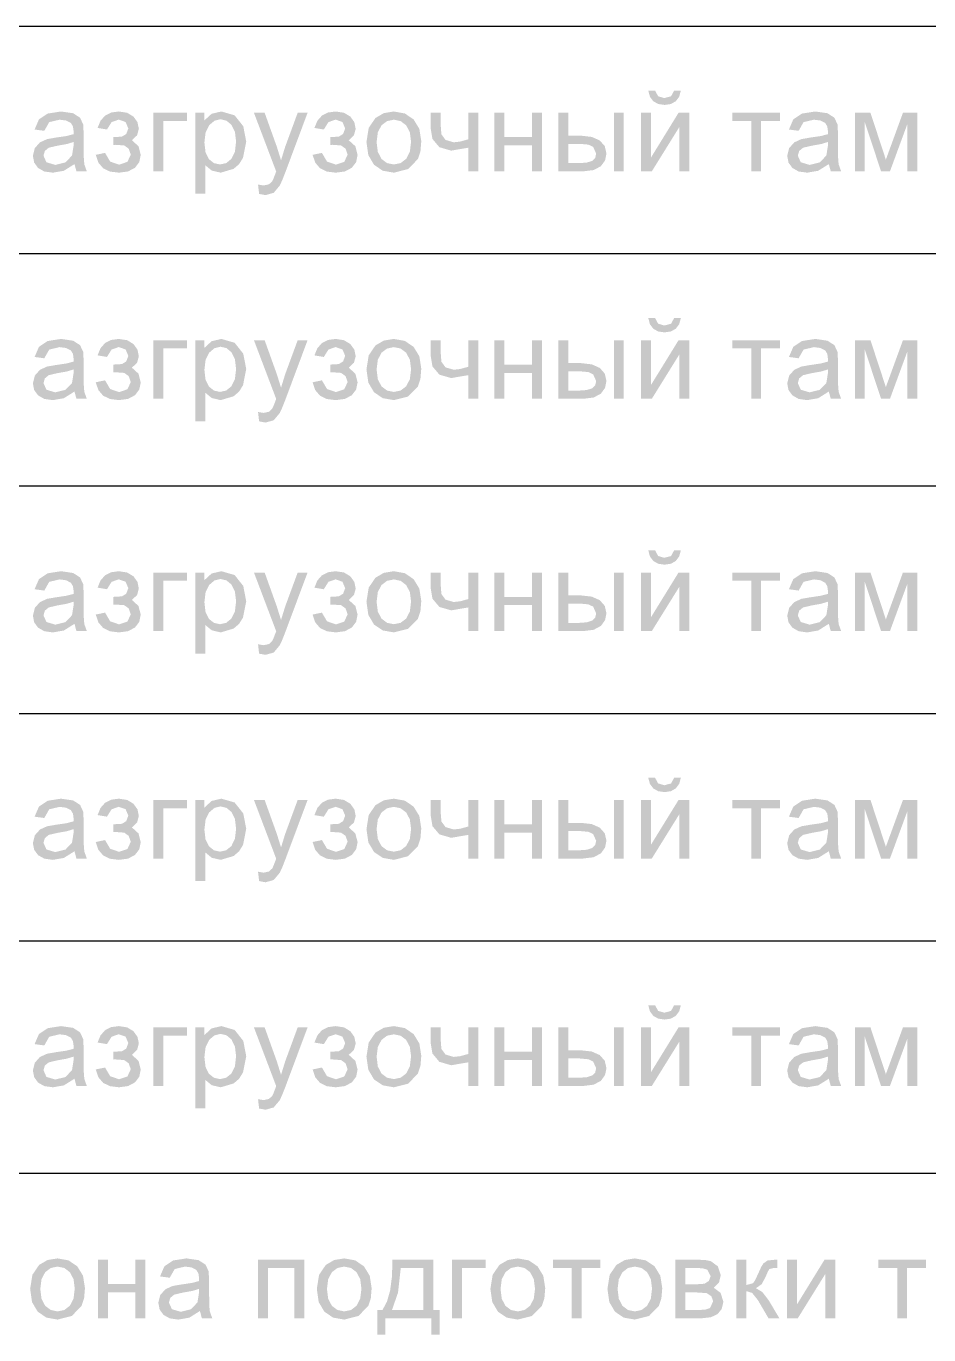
# Model space of a CAD drawing. Header units: millimetres. Extents: x 0 to 420, y 0 to 297.
# Drawn here: x 36.63 to 44.53, y 180.24 to 191.69 of the extents above; entities that cross this region are included whole.
import ezdxf

# ---------------------------------------------------------------- set-up
doc = ezdxf.new("R2010")
doc.units = ezdxf.units.MM
doc.layers.get('0').update_dxf_attribs({"linetype": 'CONTINUOUS'})

msp = doc.modelspace()

# ---------------------------------------------------------------- hatches: boundary and pattern name
at = {"true_color": 0x0000fb}
h = msp.add_hatch(color=0, dxfattribs=at)
h.paths.add_polyline_path([(42.01289, 190.927412), (42.099982, 190.927412), (42.099982, 190.537151), (42.340312, 190.927412), (42.434019, 190.927412), (42.434019, 190.415333), (42.347478, 190.415333), (42.347478, 190.803388), (42.106597, 190.415333), (42.01289, 190.415333)], flags=0)
h.paths.add_polyline_path([(42.301727, 191.121439), (42.360707, 191.121439), (42.345893, 191.068109), (42.31661, 191.028835), (42.273546, 191.004306), (42.218494, 190.996313), (42.162752, 191.004237), (42.119826, 191.028284), (42.090129, 191.067627), (42.075729, 191.121439), (42.13526, 191.121439), (42.161718, 191.072381), (42.215737, 191.056396), (42.274717, 191.07183)], flags=0)
h = msp.add_hatch(color=0, dxfattribs=at)
h.paths.add_polyline_path([(37.056346, 190.478722), (36.963191, 190.420294), (36.867279, 190.403757), (36.79259, 190.414092), (36.737744, 190.445098), (36.703775, 190.491951), (36.692544, 190.55038), (36.709632, 190.618731), (36.75428, 190.668892), (36.817119, 190.697555), (36.894289, 190.710784), (36.985101, 190.724013), (37.048629, 190.74055), (37.04918, 190.763149), (37.043048, 190.80828), (37.024927, 190.838115), (36.983172, 190.859957), (36.925708, 190.867329), (36.835309, 190.845832), (36.792314, 190.769764), (36.707427, 190.78134), (36.745461, 190.869534), (36.82208, 190.920797), (36.938386, 190.938987), (37.044771, 190.923553), (37.105404, 190.884417), (37.132414, 190.825988), (37.136823, 190.745511), (37.136823, 190.629755), (37.138133, 190.531019), (37.142336, 190.476517), (37.164384, 190.415333), (37.073434, 190.415333)], flags=0)
h.paths.add_polyline_path([(37.048629, 190.672199), (36.98958, 190.654284), (36.906967, 190.639677), (36.83145, 190.622038), (36.797275, 190.593926), (36.785148, 190.552585), (36.811055, 190.494708), (36.888225, 190.471557), (36.977522, 190.493605), (37.034849, 190.553688), (37.048629, 190.64078)], flags=0)
for points in [[(37.396627, 190.646843), (37.396627, 190.714642), (37.471592, 190.719052), (37.509075, 190.742203), (37.527265, 190.79071), (37.503563, 190.846934), (37.44348, 190.86788), (37.380986, 190.846107), (37.340403, 190.78134), (37.258272, 190.79512), (37.284196, 190.858062), (37.323867, 190.90302), (37.377179, 190.929995), (37.444032, 190.938987), (37.517136, 190.927825), (37.572465, 190.894339), (37.607467, 190.845212), (37.619318, 190.787403), (37.604091, 190.730903), (37.558684, 190.687633), (37.616562, 190.634716), (37.635854, 190.558649), (37.623176, 190.496086), (37.585694, 190.446752), (37.525336, 190.414506), (37.445134, 190.403757), (37.366775, 190.413481), (37.306917, 190.442687), (37.265455, 190.491426), (37.242287, 190.559751), (37.323867, 190.576839), (37.368515, 190.500771), (37.446788, 190.473761), (37.519548, 190.498566), (37.548762, 190.561956), (37.530572, 190.61377), (37.491436, 190.641882), (37.416471, 190.647394)], [(37.746009, 190.927412), (38.040909, 190.927412), (38.040909, 190.855754), (37.833101, 190.855754), (37.833101, 190.415333), (37.746009, 190.415333)], [(38.671409, 190.217998), (38.662038, 190.299577), (38.711647, 190.29186), (38.757398, 190.301782), (38.786062, 190.328241), (38.796879, 190.351254), (38.813071, 190.393284), (38.820788, 190.41423), (38.626209, 190.927412), (38.719916, 190.927412), (38.8263, 190.630858), (38.863232, 190.512346), (38.899061, 190.629204), (39.008753, 190.927412), (39.095293, 190.927412), (38.900714, 190.406513), (38.872671, 190.335337), (38.851656, 190.290207), (38.798739, 190.227368), (38.727633, 190.207524)], [(39.2936, 190.646843), (39.2936, 190.714642), (39.368566, 190.719052), (39.406048, 190.742203), (39.424238, 190.79071), (39.400536, 190.846934), (39.340454, 190.86788), (39.27796, 190.846107), (39.237376, 190.78134), (39.155245, 190.79512), (39.18117, 190.858062), (39.22084, 190.90302), (39.274153, 190.929995), (39.341005, 190.938987), (39.41411, 190.927825), (39.469438, 190.894339), (39.50444, 190.845212), (39.516291, 190.787403), (39.501064, 190.730903), (39.455658, 190.687633), (39.513535, 190.634716), (39.532828, 190.558649), (39.52015, 190.496086), (39.482667, 190.446752), (39.422309, 190.414506), (39.342107, 190.403757), (39.263749, 190.413481), (39.20389, 190.442687), (39.162428, 190.491426), (39.13926, 190.559751), (39.22084, 190.576839), (39.265488, 190.500771), (39.343761, 190.473761), (39.416521, 190.498566), (39.445736, 190.561956), (39.427546, 190.61377), (39.388409, 190.641882), (39.313444, 190.647394)], [(40.171779, 190.927412), (40.258871, 190.927412), (40.258871, 190.830398), (40.266036, 190.739447), (40.301865, 190.690389), (40.373523, 190.669443), (40.429747, 190.675782), (40.500854, 190.69535), (40.500854, 190.927412), (40.587946, 190.927412), (40.587946, 190.415333), (40.500854, 190.415333), (40.500854, 190.622038), (40.351475, 190.596682), (40.248398, 190.626448), (40.187764, 190.698657), (40.171779, 190.793466)], [(40.730284, 190.927412), (40.817376, 190.927412), (40.817376, 190.714642), (41.057706, 190.714642), (41.057706, 190.927412), (41.144798, 190.927412), (41.144798, 190.415333), (41.057706, 190.415333), (41.057706, 190.642433), (40.817376, 190.642433), (40.817376, 190.415333), (40.730284, 190.415333)], [(42.811043, 190.927412), (43.227211, 190.927412), (43.227211, 190.855754), (43.062397, 190.855754), (43.062397, 190.415333), (42.976408, 190.415333), (42.976408, 190.855754), (42.811043, 190.855754)], [(43.884352, 190.927412), (44.019399, 190.927412), (44.153896, 190.517859), (44.303275, 190.927412), (44.428401, 190.927412), (44.428401, 190.415333), (44.341309, 190.415333), (44.341309, 190.827642), (44.189725, 190.415333), (44.112004, 190.415333), (43.969239, 190.847485), (43.969239, 190.415333), (43.884352, 190.415333)], [(37.396627, 188.657176), (37.396627, 188.724976), (37.471592, 188.729386), (37.509075, 188.752537), (37.527265, 188.801044), (37.503563, 188.857267), (37.44348, 188.878214), (37.380986, 188.856441), (37.340403, 188.791673), (37.258272, 188.805453), (37.284196, 188.868395), (37.323867, 188.913354), (37.377179, 188.940329), (37.444032, 188.94932), (37.517136, 188.938158), (37.572465, 188.904672), (37.607467, 188.855545), (37.619318, 188.797736), (37.604091, 188.741237), (37.558684, 188.697966), (37.616562, 188.64505), (37.635854, 188.568982), (37.623176, 188.506419), (37.585694, 188.457085), (37.525336, 188.424839), (37.445134, 188.41409), (37.366775, 188.423814), (37.306917, 188.45302), (37.265455, 188.501759), (37.242287, 188.570084), (37.323867, 188.587172), (37.368515, 188.511104), (37.446788, 188.484095), (37.519548, 188.508899), (37.548762, 188.572289), (37.530572, 188.624103), (37.491436, 188.652215), (37.416471, 188.657728)], [(37.746009, 188.937745), (38.040909, 188.937745), (38.040909, 188.866087), (37.833101, 188.866087), (37.833101, 188.425666), (37.746009, 188.425666)], [(38.671409, 188.228331), (38.662038, 188.309911), (38.711647, 188.302194), (38.757398, 188.312116), (38.786062, 188.338574), (38.796879, 188.361587), (38.813071, 188.403617), (38.820788, 188.424563), (38.626209, 188.937745), (38.719916, 188.937745), (38.8263, 188.641191), (38.863232, 188.52268), (38.899061, 188.639537), (39.008753, 188.937745), (39.095293, 188.937745), (38.900714, 188.416846), (38.872671, 188.345671), (38.851656, 188.30054), (38.798739, 188.237702), (38.727633, 188.217858)], [(39.2936, 188.657176), (39.2936, 188.724976), (39.368566, 188.729386), (39.406048, 188.752537), (39.424238, 188.801044), (39.400536, 188.857267), (39.340454, 188.878214), (39.27796, 188.856441), (39.237376, 188.791673), (39.155245, 188.805453), (39.18117, 188.868395), (39.22084, 188.913354), (39.274153, 188.940329), (39.341005, 188.94932), (39.41411, 188.938158), (39.469438, 188.904672), (39.50444, 188.855545), (39.516291, 188.797736), (39.501064, 188.741237), (39.455658, 188.697966), (39.513535, 188.64505), (39.532828, 188.568982), (39.52015, 188.506419), (39.482667, 188.457085), (39.422309, 188.424839), (39.342107, 188.41409), (39.263749, 188.423814), (39.20389, 188.45302), (39.162428, 188.501759), (39.13926, 188.570084), (39.22084, 188.587172), (39.265488, 188.511104), (39.343761, 188.484095), (39.416521, 188.508899), (39.445736, 188.572289), (39.427546, 188.624103), (39.388409, 188.652215), (39.313444, 188.657728)], [(40.171779, 188.937745), (40.258871, 188.937745), (40.258871, 188.840731), (40.266036, 188.74978), (40.301865, 188.700722), (40.373523, 188.679776), (40.429747, 188.686115), (40.500854, 188.705683), (40.500854, 188.937745), (40.587946, 188.937745), (40.587946, 188.425666), (40.500854, 188.425666), (40.500854, 188.632372), (40.351475, 188.607016), (40.248398, 188.636781), (40.187764, 188.708991), (40.171779, 188.8038)], [(40.730284, 188.937745), (40.817376, 188.937745), (40.817376, 188.724976), (41.057706, 188.724976), (41.057706, 188.937745), (41.144798, 188.937745), (41.144798, 188.425666), (41.057706, 188.425666), (41.057706, 188.652767), (40.817376, 188.652767), (40.817376, 188.425666), (40.730284, 188.425666)], [(42.811043, 188.937745), (43.227211, 188.937745), (43.227211, 188.866087), (43.062397, 188.866087), (43.062397, 188.425666), (42.976408, 188.425666), (42.976408, 188.866087), (42.811043, 188.866087)], [(43.884352, 188.937745), (44.019399, 188.937745), (44.153896, 188.528192), (44.303275, 188.937745), (44.428401, 188.937745), (44.428401, 188.425666), (44.341309, 188.425666), (44.341309, 188.837975), (44.189725, 188.425666), (44.112004, 188.425666), (43.969239, 188.857819), (43.969239, 188.425666), (43.884352, 188.425666)], [(37.396627, 186.625176), (37.396627, 186.692976), (37.471592, 186.697386), (37.509075, 186.720537), (37.527265, 186.769044), (37.503563, 186.825267), (37.44348, 186.846214), (37.380986, 186.824441), (37.340403, 186.759673), (37.258272, 186.773453), (37.284196, 186.836395), (37.323867, 186.881354), (37.377179, 186.908329), (37.444032, 186.91732), (37.517136, 186.906158), (37.572465, 186.872672), (37.607467, 186.823545), (37.619318, 186.765736), (37.604091, 186.709237), (37.558684, 186.665966), (37.616562, 186.61305), (37.635854, 186.536982), (37.623176, 186.474419), (37.585694, 186.425085), (37.525336, 186.392839), (37.445134, 186.38209), (37.366775, 186.391814), (37.306917, 186.42102), (37.265455, 186.469759), (37.242287, 186.538084), (37.323867, 186.555172), (37.368515, 186.479104), (37.446788, 186.452095), (37.519548, 186.476899), (37.548762, 186.540289), (37.530572, 186.592103), (37.491436, 186.620215), (37.416471, 186.625728)], [(37.746009, 186.905745), (38.040909, 186.905745), (38.040909, 186.834087), (37.833101, 186.834087), (37.833101, 186.393666), (37.746009, 186.393666)], [(38.671409, 186.196331), (38.662038, 186.277911), (38.711647, 186.270194), (38.757398, 186.280116), (38.786062, 186.306574), (38.796879, 186.329587), (38.813071, 186.371617), (38.820788, 186.392563), (38.626209, 186.905745), (38.719916, 186.905745), (38.8263, 186.609191), (38.863232, 186.49068), (38.899061, 186.607537), (39.008753, 186.905745), (39.095293, 186.905745), (38.900714, 186.384846), (38.872671, 186.313671), (38.851656, 186.26854), (38.798739, 186.205702), (38.727633, 186.185858)], [(39.2936, 186.625176), (39.2936, 186.692976), (39.368566, 186.697386), (39.406048, 186.720537), (39.424238, 186.769044), (39.400536, 186.825267), (39.340454, 186.846214), (39.27796, 186.824441), (39.237376, 186.759673), (39.155245, 186.773453), (39.18117, 186.836395), (39.22084, 186.881354), (39.274153, 186.908329), (39.341005, 186.91732), (39.41411, 186.906158), (39.469438, 186.872672), (39.50444, 186.823545), (39.516291, 186.765736), (39.501064, 186.709237), (39.455658, 186.665966), (39.513535, 186.61305), (39.532828, 186.536982), (39.52015, 186.474419), (39.482667, 186.425085), (39.422309, 186.392839), (39.342107, 186.38209), (39.263749, 186.391814), (39.20389, 186.42102), (39.162428, 186.469759), (39.13926, 186.538084), (39.22084, 186.555172), (39.265488, 186.479104), (39.343761, 186.452095), (39.416521, 186.476899), (39.445736, 186.540289), (39.427546, 186.592103), (39.388409, 186.620215), (39.313444, 186.625728)], [(40.171779, 186.905745), (40.258871, 186.905745), (40.258871, 186.808731), (40.266036, 186.717781), (40.301865, 186.668722), (40.373523, 186.647776), (40.429747, 186.654115), (40.500854, 186.673683), (40.500854, 186.905745), (40.587946, 186.905745), (40.587946, 186.393666), (40.500854, 186.393666), (40.500854, 186.600372), (40.351475, 186.575016), (40.248398, 186.604781), (40.187764, 186.676991), (40.171779, 186.7718)], [(40.730284, 186.905745), (40.817376, 186.905745), (40.817376, 186.692976), (41.057706, 186.692976), (41.057706, 186.905745), (41.144798, 186.905745), (41.144798, 186.393666), (41.057706, 186.393666), (41.057706, 186.620767), (40.817376, 186.620767), (40.817376, 186.393666), (40.730284, 186.393666)], [(42.811043, 186.905745), (43.227211, 186.905745), (43.227211, 186.834087), (43.062397, 186.834087), (43.062397, 186.393666), (42.976408, 186.393666), (42.976408, 186.834087), (42.811043, 186.834087)], [(43.884352, 186.905745), (44.019399, 186.905745), (44.153896, 186.496192), (44.303275, 186.905745), (44.428401, 186.905745), (44.428401, 186.393666), (44.341309, 186.393666), (44.341309, 186.805975), (44.189725, 186.393666), (44.112004, 186.393666), (43.969239, 186.825819), (43.969239, 186.393666), (43.884352, 186.393666)], [(37.396627, 184.63551), (37.396627, 184.703309), (37.471592, 184.707719), (37.509075, 184.73087), (37.527265, 184.779377), (37.503563, 184.835601), (37.44348, 184.856547), (37.380986, 184.834774), (37.340403, 184.770006), (37.258272, 184.783787), (37.284196, 184.846728), (37.323867, 184.891687), (37.377179, 184.918662), (37.444032, 184.927654), (37.517136, 184.916492), (37.572465, 184.883005), (37.607467, 184.833878), (37.619318, 184.77607), (37.604091, 184.71957), (37.558684, 184.6763), (37.616562, 184.623383), (37.635854, 184.547315), (37.623176, 184.484752), (37.585694, 184.435419), (37.525336, 184.403172), (37.445134, 184.392424), (37.366775, 184.402148), (37.306917, 184.431353), (37.265455, 184.480093), (37.242287, 184.548418), (37.323867, 184.565505), (37.368515, 184.489438), (37.446788, 184.462428), (37.519548, 184.487233), (37.548762, 184.550623), (37.530572, 184.602437), (37.491436, 184.630549), (37.416471, 184.636061)], [(37.746009, 184.916078), (38.040909, 184.916078), (38.040909, 184.84442), (37.833101, 184.84442), (37.833101, 184.403999), (37.746009, 184.403999)], [(38.671409, 184.206664), (38.662038, 184.288244), (38.711647, 184.280527), (38.757398, 184.290449), (38.786062, 184.316907), (38.796879, 184.33992), (38.813071, 184.381951), (38.820788, 184.402897), (38.626209, 184.916078), (38.719916, 184.916078), (38.8263, 184.619524), (38.863232, 184.501013), (38.899061, 184.617871), (39.008753, 184.916078), (39.095293, 184.916078), (38.900714, 184.39518), (38.872671, 184.324004), (38.851656, 184.278873), (38.798739, 184.216035), (38.727633, 184.196191)], [(39.2936, 184.63551), (39.2936, 184.703309), (39.368566, 184.707719), (39.406048, 184.73087), (39.424238, 184.779377), (39.400536, 184.835601), (39.340454, 184.856547), (39.27796, 184.834774), (39.237376, 184.770006), (39.155245, 184.783787), (39.18117, 184.846728), (39.22084, 184.891687), (39.274153, 184.918662), (39.341005, 184.927654), (39.41411, 184.916492), (39.469438, 184.883005), (39.50444, 184.833878), (39.516291, 184.77607), (39.501064, 184.71957), (39.455658, 184.6763), (39.513535, 184.623383), (39.532828, 184.547315), (39.52015, 184.484752), (39.482667, 184.435419), (39.422309, 184.403172), (39.342107, 184.392424), (39.263749, 184.402148), (39.20389, 184.431353), (39.162428, 184.480093), (39.13926, 184.548418), (39.22084, 184.565505), (39.265488, 184.489438), (39.343761, 184.462428), (39.416521, 184.487233), (39.445736, 184.550623), (39.427546, 184.602437), (39.388409, 184.630549), (39.313444, 184.636061)], [(40.171779, 184.916078), (40.258871, 184.916078), (40.258871, 184.819064), (40.266036, 184.728114), (40.301865, 184.679056), (40.373523, 184.65811), (40.429747, 184.664448), (40.500854, 184.684017), (40.500854, 184.916078), (40.587946, 184.916078), (40.587946, 184.403999), (40.500854, 184.403999), (40.500854, 184.610705), (40.351475, 184.585349), (40.248398, 184.615115), (40.187764, 184.687324), (40.171779, 184.782133)], [(40.730284, 184.916078), (40.817376, 184.916078), (40.817376, 184.703309), (41.057706, 184.703309), (41.057706, 184.916078), (41.144798, 184.916078), (41.144798, 184.403999), (41.057706, 184.403999), (41.057706, 184.6311), (40.817376, 184.6311), (40.817376, 184.403999), (40.730284, 184.403999)], [(42.811043, 184.916078), (43.227211, 184.916078), (43.227211, 184.84442), (43.062397, 184.84442), (43.062397, 184.403999), (42.976408, 184.403999), (42.976408, 184.84442), (42.811043, 184.84442)], [(43.884352, 184.916078), (44.019399, 184.916078), (44.153896, 184.506525), (44.303275, 184.916078), (44.428401, 184.916078), (44.428401, 184.403999), (44.341309, 184.403999), (44.341309, 184.816308), (44.189725, 184.403999), (44.112004, 184.403999), (43.969239, 184.836152), (43.969239, 184.403999), (43.884352, 184.403999)], [(37.396627, 182.645843), (37.396627, 182.713642), (37.471592, 182.718052), (37.509075, 182.741203), (37.527265, 182.78971), (37.503563, 182.845934), (37.44348, 182.86688), (37.380986, 182.845107), (37.340403, 182.78034), (37.258272, 182.79412), (37.284196, 182.857062), (37.323867, 182.90202), (37.377179, 182.928995), (37.444032, 182.937987), (37.517136, 182.926825), (37.572465, 182.893339), (37.607467, 182.844212), (37.619318, 182.786403), (37.604091, 182.729903), (37.558684, 182.686633), (37.616562, 182.633716), (37.635854, 182.557649), (37.623176, 182.495086), (37.585694, 182.445752), (37.525336, 182.413506), (37.445134, 182.402757), (37.366775, 182.412481), (37.306917, 182.441687), (37.265455, 182.490426), (37.242287, 182.558751), (37.323867, 182.575839), (37.368515, 182.499771), (37.446788, 182.472761), (37.519548, 182.497566), (37.548762, 182.560956), (37.530572, 182.61277), (37.491436, 182.640882), (37.416471, 182.646394)], [(37.746009, 182.926412), (38.040909, 182.926412), (38.040909, 182.854754), (37.833101, 182.854754), (37.833101, 182.414333), (37.746009, 182.414333)], [(38.671409, 182.216998), (38.662038, 182.298577), (38.711647, 182.29086), (38.757398, 182.300782), (38.786062, 182.327241), (38.796879, 182.350254), (38.813071, 182.392284), (38.820788, 182.41323), (38.626209, 182.926412), (38.719916, 182.926412), (38.8263, 182.629858), (38.863232, 182.511346), (38.899061, 182.628204), (39.008753, 182.926412), (39.095293, 182.926412), (38.900714, 182.405513), (38.872671, 182.334337), (38.851656, 182.289207), (38.798739, 182.226368), (38.727633, 182.206524)], [(39.2936, 182.645843), (39.2936, 182.713642), (39.368566, 182.718052), (39.406048, 182.741203), (39.424238, 182.78971), (39.400536, 182.845934), (39.340454, 182.86688), (39.27796, 182.845107), (39.237376, 182.78034), (39.155245, 182.79412), (39.18117, 182.857062), (39.22084, 182.90202), (39.274153, 182.928995), (39.341005, 182.937987), (39.41411, 182.926825), (39.469438, 182.893339), (39.50444, 182.844212), (39.516291, 182.786403), (39.501064, 182.729903), (39.455658, 182.686633), (39.513535, 182.633716), (39.532828, 182.557649), (39.52015, 182.495086), (39.482667, 182.445752), (39.422309, 182.413506), (39.342107, 182.402757), (39.263749, 182.412481), (39.20389, 182.441687), (39.162428, 182.490426), (39.13926, 182.558751), (39.22084, 182.575839), (39.265488, 182.499771), (39.343761, 182.472761), (39.416521, 182.497566), (39.445736, 182.560956), (39.427546, 182.61277), (39.388409, 182.640882), (39.313444, 182.646394)], [(40.171779, 182.926412), (40.258871, 182.926412), (40.258871, 182.829398), (40.266036, 182.738447), (40.301865, 182.689389), (40.373523, 182.668443), (40.429747, 182.674782), (40.500854, 182.69435), (40.500854, 182.926412), (40.587946, 182.926412), (40.587946, 182.414333), (40.500854, 182.414333), (40.500854, 182.621038), (40.351475, 182.595682), (40.248398, 182.625448), (40.187764, 182.697657), (40.171779, 182.792466)], [(40.730284, 182.926412), (40.817376, 182.926412), (40.817376, 182.713642), (41.057706, 182.713642), (41.057706, 182.926412), (41.144798, 182.926412), (41.144798, 182.414333), (41.057706, 182.414333), (41.057706, 182.641433), (40.817376, 182.641433), (40.817376, 182.414333), (40.730284, 182.414333)], [(42.811043, 182.926412), (43.227211, 182.926412), (43.227211, 182.854754), (43.062397, 182.854754), (43.062397, 182.414333), (42.976408, 182.414333), (42.976408, 182.854754), (42.811043, 182.854754)], [(43.884352, 182.926412), (44.019399, 182.926412), (44.153896, 182.516859), (44.303275, 182.926412), (44.428401, 182.926412), (44.428401, 182.414333), (44.341309, 182.414333), (44.341309, 182.826642), (44.189725, 182.414333), (44.112004, 182.414333), (43.969239, 182.846485), (43.969239, 182.414333), (43.884352, 182.414333)], [(37.262359, 180.894412), (37.349451, 180.894412), (37.349451, 180.681643), (37.58978, 180.681643), (37.58978, 180.894412), (37.676872, 180.894412), (37.676872, 180.382333), (37.58978, 180.382333), (37.58978, 180.609433), (37.349451, 180.609433), (37.349451, 180.382333), (37.262359, 180.382333)], [(38.661616, 180.894412), (39.065657, 180.894412), (39.065657, 180.382333), (38.979116, 180.382333), (38.979116, 180.822754), (38.748708, 180.822754), (38.748708, 180.382333), (38.661616, 180.382333)], [(40.358695, 180.894412), (40.653596, 180.894412), (40.653596, 180.822754), (40.445787, 180.822754), (40.445787, 180.382333), (40.358695, 180.382333)], [(41.241101, 180.894412), (41.657268, 180.894412), (41.657268, 180.822754), (41.492455, 180.822754), (41.492455, 180.382333), (41.406465, 180.382333), (41.406465, 180.822754), (41.241101, 180.822754)], [(42.847181, 180.894412), (42.934273, 180.894412), (42.934273, 180.673374), (42.992151, 180.688808), (43.012546, 180.719883), (43.041209, 180.781964), (43.063947, 180.832055), (43.08255, 180.86189), (43.11893, 180.887797), (43.186179, 180.894412), (43.203266, 180.894412), (43.203266, 180.822754), (43.179013, 180.823305), (43.135467, 180.812832), (43.122306, 180.791748), (43.104599, 180.749993), (43.068218, 180.68054), (43.017507, 180.645262), (43.073042, 180.611776), (43.12775, 180.541083), (43.222559, 180.382333), (43.127199, 180.382333), (43.034594, 180.541083), (42.984434, 180.603921), (42.934273, 180.619355), (42.934273, 180.382333), (42.847181, 180.382333)], [(43.289922, 180.894412), (43.377014, 180.894412), (43.377014, 180.504151), (43.617344, 180.894412), (43.71105, 180.894412), (43.71105, 180.382333), (43.62451, 180.382333), (43.62451, 180.770388), (43.383629, 180.382333), (43.289922, 180.382333)], [(44.088075, 180.894412), (44.504242, 180.894412), (44.504242, 180.822754), (44.339429, 180.822754), (44.339429, 180.382333), (44.253439, 180.382333), (44.253439, 180.822754), (44.088075, 180.822754)]]:
    msp.add_hatch(color=0, dxfattribs=at).paths.add_polyline_path(points, flags=0)
h = msp.add_hatch(color=0, dxfattribs=at)
h.paths.add_polyline_path([(38.113949, 190.2191), (38.113949, 190.927412), (38.193324, 190.927412), (38.193324, 190.861266), (38.256162, 190.919143), (38.341601, 190.938987), (38.457356, 190.905363), (38.532873, 190.810003), (38.55878, 190.675506), (38.530668, 190.533844), (38.49601, 190.478171), (38.448537, 190.437381), (38.335537, 190.403757), (38.257265, 190.421947), (38.201041, 190.468249), (38.201041, 190.2191)], flags=0)
h.paths.add_polyline_path([(38.192773, 190.66834), (38.202695, 190.582282), (38.23246, 190.522268), (38.276626, 190.487059), (38.329474, 190.475415), (38.383218, 190.487473), (38.428693, 190.523922), (38.459699, 190.586347), (38.470034, 190.676057), (38.459837, 190.761289), (38.429795, 190.822129), (38.385491, 190.858854), (38.333333, 190.871188), (38.281174, 190.858096), (38.235216, 190.819373), (38.203246, 190.755639)], flags=0)
h = msp.add_hatch(color=0, dxfattribs=at)
h.paths.add_polyline_path([(39.61046, 190.671648), (39.630029, 190.795327), (39.689284, 190.882212), (39.762527, 190.924655), (39.850239, 190.938987), (39.946219, 190.921624), (40.022769, 190.869534), (40.073137, 190.787196), (40.090018, 190.678813), (40.082576, 190.590068), (40.060252, 190.52282), (39.974262, 190.435176), (39.850239, 190.403757), (39.753087, 190.420845), (39.676606, 190.472659), (39.626997, 190.55665)], flags=0)
h.paths.add_polyline_path([(39.699206, 190.671648), (39.709955, 190.585176), (39.742201, 190.523922), (39.790639, 190.487473), (39.850239, 190.475415), (39.909357, 190.487542), (39.957726, 190.524473), (39.989972, 190.586416), (40.000721, 190.674404), (39.989972, 190.757499), (39.957726, 190.818271), (39.909357, 190.854996), (39.850239, 190.867329), (39.790639, 190.854996), (39.742201, 190.818271), (39.709955, 190.757155)], flags=0)
h = msp.add_hatch(color=0, dxfattribs=at)
h.paths.add_polyline_path([(41.774838, 190.927412), (41.861379, 190.927412), (41.861379, 190.415333), (41.774838, 190.415333)], flags=0)
h.paths.add_polyline_path([(41.289218, 190.927412), (41.375758, 190.927412), (41.375758, 190.72732), (41.486001, 190.72732), (41.581086, 190.71671), (41.651366, 190.685428), (41.69505, 190.635956), (41.709795, 190.570775), (41.69753, 190.5109), (41.661288, 190.460532), (41.598036, 190.426564), (41.505845, 190.415333), (41.289218, 190.415333)], flags=0)
h.paths.add_polyline_path([(41.375758, 190.486991), (41.46726, 190.486991), (41.53754, 190.491951), (41.584669, 190.506834), (41.61099, 190.532741), (41.619947, 190.570224), (41.593488, 190.629204), (41.551665, 190.649048), (41.478836, 190.655662), (41.375758, 190.655662)], flags=0)
h = msp.add_hatch(color=0, dxfattribs=at)
h.paths.add_polyline_path([(43.654865, 190.478722), (43.56171, 190.420294), (43.465798, 190.403757), (43.391109, 190.414092), (43.336263, 190.445098), (43.302294, 190.491951), (43.291063, 190.55038), (43.308151, 190.618731), (43.352799, 190.668892), (43.415638, 190.697555), (43.492808, 190.710784), (43.58362, 190.724013), (43.647148, 190.74055), (43.647699, 190.763149), (43.641567, 190.80828), (43.623446, 190.838115), (43.581691, 190.859957), (43.524227, 190.867329), (43.433828, 190.845832), (43.390833, 190.769764), (43.305946, 190.78134), (43.34398, 190.869534), (43.420599, 190.920797), (43.536905, 190.938987), (43.643289, 190.923553), (43.703923, 190.884417), (43.730933, 190.825988), (43.735342, 190.745511), (43.735342, 190.629755), (43.736652, 190.531019), (43.740855, 190.476517), (43.762903, 190.415333), (43.671953, 190.415333)], flags=0)
h.paths.add_polyline_path([(43.647148, 190.672199), (43.588099, 190.654284), (43.505486, 190.639677), (43.429969, 190.622038), (43.395794, 190.593926), (43.383667, 190.552585), (43.409574, 190.494708), (43.486744, 190.471557), (43.576041, 190.493605), (43.633368, 190.553688), (43.647148, 190.64078)], flags=0)
h = msp.add_hatch(color=0, dxfattribs=at)
h.paths.add_polyline_path([(42.01289, 188.937745), (42.099982, 188.937745), (42.099982, 188.547484), (42.340312, 188.937745), (42.434019, 188.937745), (42.434019, 188.425666), (42.347478, 188.425666), (42.347478, 188.813721), (42.106597, 188.425666), (42.01289, 188.425666)], flags=0)
h.paths.add_polyline_path([(42.301727, 189.131773), (42.360707, 189.131773), (42.345893, 189.078443), (42.31661, 189.039169), (42.273546, 189.014639), (42.218494, 189.006647), (42.162752, 189.014571), (42.119826, 189.038617), (42.090129, 189.07796), (42.075729, 189.131773), (42.13526, 189.131773), (42.161718, 189.082715), (42.215737, 189.066729), (42.274717, 189.082163)], flags=0)
h = msp.add_hatch(color=0, dxfattribs=at)
h.paths.add_polyline_path([(37.056346, 188.489056), (36.963191, 188.430627), (36.867279, 188.41409), (36.79259, 188.424426), (36.737744, 188.455432), (36.703775, 188.502285), (36.692544, 188.560714), (36.709632, 188.629064), (36.75428, 188.679225), (36.817119, 188.707888), (36.894289, 188.721117), (36.985101, 188.734346), (37.048629, 188.750883), (37.04918, 188.773483), (37.043048, 188.818614), (37.024927, 188.848448), (36.983172, 188.87029), (36.925708, 188.877662), (36.835309, 188.856165), (36.792314, 188.780097), (36.707427, 188.791673), (36.745461, 188.879867), (36.82208, 188.93113), (36.938386, 188.94932), (37.044771, 188.933886), (37.105404, 188.89475), (37.132414, 188.836321), (37.136823, 188.755844), (37.136823, 188.640089), (37.138133, 188.541352), (37.142336, 188.486851), (37.164384, 188.425666), (37.073434, 188.425666)], flags=0)
h.paths.add_polyline_path([(37.048629, 188.682532), (36.98958, 188.664618), (36.906967, 188.650011), (36.83145, 188.632372), (36.797275, 188.60426), (36.785148, 188.562919), (36.811055, 188.505041), (36.888225, 188.48189), (36.977522, 188.503938), (37.034849, 188.564021), (37.048629, 188.651113)], flags=0)
h = msp.add_hatch(color=0, dxfattribs=at)
h.paths.add_polyline_path([(38.113949, 188.229433), (38.113949, 188.937745), (38.193324, 188.937745), (38.193324, 188.871599), (38.256162, 188.929477), (38.341601, 188.94932), (38.457356, 188.915696), (38.532873, 188.820336), (38.55878, 188.68584), (38.530668, 188.544177), (38.49601, 188.488504), (38.448537, 188.447715), (38.335537, 188.41409), (38.257265, 188.43228), (38.201041, 188.478583), (38.201041, 188.229433)], flags=0)
h.paths.add_polyline_path([(38.192773, 188.678674), (38.202695, 188.592615), (38.23246, 188.532602), (38.276626, 188.497393), (38.329474, 188.485748), (38.383218, 188.497806), (38.428693, 188.534255), (38.459699, 188.59668), (38.470034, 188.686391), (38.459837, 188.771622), (38.429795, 188.832463), (38.385491, 188.869188), (38.333333, 188.881521), (38.281174, 188.86843), (38.235216, 188.829707), (38.203246, 188.765972)], flags=0)
h = msp.add_hatch(color=0, dxfattribs=at)
h.paths.add_polyline_path([(39.61046, 188.681981), (39.630029, 188.80566), (39.689284, 188.892545), (39.762527, 188.934989), (39.850239, 188.94932), (39.946219, 188.931957), (40.022769, 188.879867), (40.073137, 188.79753), (40.090018, 188.689147), (40.082576, 188.600401), (40.060252, 188.533153), (39.974262, 188.44551), (39.850239, 188.41409), (39.753087, 188.431178), (39.676606, 188.482992), (39.626997, 188.566984)], flags=0)
h.paths.add_polyline_path([(39.699206, 188.681981), (39.709955, 188.595509), (39.742201, 188.534255), (39.790639, 188.497806), (39.850239, 188.485748), (39.909357, 188.497875), (39.957726, 188.534807), (39.989972, 188.596749), (40.000721, 188.684737), (39.989972, 188.767833), (39.957726, 188.828604), (39.909357, 188.865329), (39.850239, 188.877662), (39.790639, 188.865329), (39.742201, 188.828604), (39.709955, 188.767488)], flags=0)
h = msp.add_hatch(color=0, dxfattribs=at)
h.paths.add_polyline_path([(41.774838, 188.937745), (41.861379, 188.937745), (41.861379, 188.425666), (41.774838, 188.425666)], flags=0)
h.paths.add_polyline_path([(41.289218, 188.937745), (41.375758, 188.937745), (41.375758, 188.737654), (41.486001, 188.737654), (41.581086, 188.727043), (41.651366, 188.695761), (41.69505, 188.64629), (41.709795, 188.581109), (41.69753, 188.521233), (41.661288, 188.470866), (41.598036, 188.436897), (41.505845, 188.425666), (41.289218, 188.425666)], flags=0)
h.paths.add_polyline_path([(41.375758, 188.497324), (41.46726, 188.497324), (41.53754, 188.502285), (41.584669, 188.517168), (41.61099, 188.543075), (41.619947, 188.580557), (41.593488, 188.639537), (41.551665, 188.659381), (41.478836, 188.665996), (41.375758, 188.665996)], flags=0)
h = msp.add_hatch(color=0, dxfattribs=at)
h.paths.add_polyline_path([(43.654865, 188.489056), (43.56171, 188.430627), (43.465798, 188.41409), (43.391109, 188.424426), (43.336263, 188.455432), (43.302294, 188.502285), (43.291063, 188.560714), (43.308151, 188.629064), (43.352799, 188.679225), (43.415638, 188.707888), (43.492808, 188.721117), (43.58362, 188.734346), (43.647148, 188.750883), (43.647699, 188.773483), (43.641567, 188.818614), (43.623446, 188.848448), (43.581691, 188.87029), (43.524227, 188.877662), (43.433828, 188.856165), (43.390833, 188.780097), (43.305946, 188.791673), (43.34398, 188.879867), (43.420599, 188.93113), (43.536905, 188.94932), (43.643289, 188.933886), (43.703923, 188.89475), (43.730933, 188.836321), (43.735342, 188.755844), (43.735342, 188.640089), (43.736652, 188.541352), (43.740855, 188.486851), (43.762903, 188.425666), (43.671953, 188.425666)], flags=0)
h.paths.add_polyline_path([(43.647148, 188.682532), (43.588099, 188.664618), (43.505486, 188.650011), (43.429969, 188.632372), (43.395794, 188.60426), (43.383667, 188.562919), (43.409574, 188.505041), (43.486744, 188.48189), (43.576041, 188.503938), (43.633368, 188.564021), (43.647148, 188.651113)], flags=0)
h = msp.add_hatch(color=0, dxfattribs=at)
h.paths.add_polyline_path([(42.01289, 186.905745), (42.099982, 186.905745), (42.099982, 186.515484), (42.340312, 186.905745), (42.434019, 186.905745), (42.434019, 186.393666), (42.347478, 186.393666), (42.347478, 186.781721), (42.106597, 186.393666), (42.01289, 186.393666)], flags=0)
h.paths.add_polyline_path([(42.301727, 187.099773), (42.360707, 187.099773), (42.345893, 187.046443), (42.31661, 187.007169), (42.273546, 186.982639), (42.218494, 186.974647), (42.162752, 186.982571), (42.119826, 187.006617), (42.090129, 187.04596), (42.075729, 187.099773), (42.13526, 187.099773), (42.161718, 187.050715), (42.215737, 187.034729), (42.274717, 187.050163)], flags=0)
h = msp.add_hatch(color=0, dxfattribs=at)
h.paths.add_polyline_path([(37.056346, 186.457056), (36.963191, 186.398627), (36.867279, 186.38209), (36.79259, 186.392426), (36.737744, 186.423432), (36.703775, 186.470285), (36.692544, 186.528714), (36.709632, 186.597064), (36.75428, 186.647225), (36.817119, 186.675888), (36.894289, 186.689117), (36.985101, 186.702346), (37.048629, 186.718883), (37.04918, 186.741483), (37.043048, 186.786614), (37.024927, 186.816448), (36.983172, 186.83829), (36.925708, 186.845662), (36.835309, 186.824165), (36.792314, 186.748097), (36.707427, 186.759673), (36.745461, 186.847867), (36.82208, 186.89913), (36.938386, 186.91732), (37.044771, 186.901886), (37.105404, 186.86275), (37.132414, 186.804321), (37.136823, 186.723844), (37.136823, 186.608089), (37.138133, 186.509352), (37.142336, 186.454851), (37.164384, 186.393666), (37.073434, 186.393666)], flags=0)
h.paths.add_polyline_path([(37.048629, 186.650532), (36.98958, 186.632618), (36.906967, 186.618011), (36.83145, 186.600372), (36.797275, 186.57226), (36.785148, 186.530919), (36.811055, 186.473041), (36.888225, 186.44989), (36.977522, 186.471938), (37.034849, 186.532021), (37.048629, 186.619113)], flags=0)
h = msp.add_hatch(color=0, dxfattribs=at)
h.paths.add_polyline_path([(38.113949, 186.197433), (38.113949, 186.905745), (38.193324, 186.905745), (38.193324, 186.839599), (38.256162, 186.897477), (38.341601, 186.91732), (38.457356, 186.883696), (38.532873, 186.788336), (38.55878, 186.65384), (38.530668, 186.512177), (38.49601, 186.456504), (38.448537, 186.415715), (38.335537, 186.38209), (38.257265, 186.400281), (38.201041, 186.446583), (38.201041, 186.197433)], flags=0)
h.paths.add_polyline_path([(38.192773, 186.646674), (38.202695, 186.560615), (38.23246, 186.500602), (38.276626, 186.465393), (38.329474, 186.453748), (38.383218, 186.465806), (38.428693, 186.502255), (38.459699, 186.56468), (38.470034, 186.654391), (38.459837, 186.739622), (38.429795, 186.800463), (38.385491, 186.837188), (38.333333, 186.849521), (38.281174, 186.83643), (38.235216, 186.797707), (38.203246, 186.733972)], flags=0)
h = msp.add_hatch(color=0, dxfattribs=at)
h.paths.add_polyline_path([(39.61046, 186.649981), (39.630029, 186.77366), (39.689284, 186.860545), (39.762527, 186.902989), (39.850239, 186.91732), (39.946219, 186.899957), (40.022769, 186.847867), (40.073137, 186.76553), (40.090018, 186.657147), (40.082576, 186.568401), (40.060252, 186.501153), (39.974262, 186.41351), (39.850239, 186.38209), (39.753087, 186.399178), (39.676606, 186.450992), (39.626997, 186.534984)], flags=0)
h.paths.add_polyline_path([(39.699206, 186.649981), (39.709955, 186.563509), (39.742201, 186.502255), (39.790639, 186.465806), (39.850239, 186.453748), (39.909357, 186.465875), (39.957726, 186.502807), (39.989972, 186.564749), (40.000721, 186.652737), (39.989972, 186.735833), (39.957726, 186.796604), (39.909357, 186.833329), (39.850239, 186.845662), (39.790639, 186.833329), (39.742201, 186.796604), (39.709955, 186.735488)], flags=0)
h = msp.add_hatch(color=0, dxfattribs=at)
h.paths.add_polyline_path([(41.774838, 186.905745), (41.861379, 186.905745), (41.861379, 186.393666), (41.774838, 186.393666)], flags=0)
h.paths.add_polyline_path([(41.289218, 186.905745), (41.375758, 186.905745), (41.375758, 186.705654), (41.486001, 186.705654), (41.581086, 186.695043), (41.651366, 186.663761), (41.69505, 186.61429), (41.709795, 186.549109), (41.69753, 186.489233), (41.661288, 186.438866), (41.598036, 186.404897), (41.505845, 186.393666), (41.289218, 186.393666)], flags=0)
h.paths.add_polyline_path([(41.375758, 186.465324), (41.46726, 186.465324), (41.53754, 186.470285), (41.584669, 186.485168), (41.61099, 186.511075), (41.619947, 186.548557), (41.593488, 186.607537), (41.551665, 186.627381), (41.478836, 186.633996), (41.375758, 186.633996)], flags=0)
h = msp.add_hatch(color=0, dxfattribs=at)
h.paths.add_polyline_path([(43.654865, 186.457056), (43.56171, 186.398627), (43.465798, 186.38209), (43.391109, 186.392426), (43.336263, 186.423432), (43.302294, 186.470285), (43.291063, 186.528714), (43.308151, 186.597064), (43.352799, 186.647225), (43.415638, 186.675888), (43.492808, 186.689117), (43.58362, 186.702346), (43.647148, 186.718883), (43.647699, 186.741483), (43.641567, 186.786614), (43.623446, 186.816448), (43.581691, 186.83829), (43.524227, 186.845662), (43.433828, 186.824165), (43.390833, 186.748097), (43.305946, 186.759673), (43.34398, 186.847867), (43.420599, 186.89913), (43.536905, 186.91732), (43.643289, 186.901886), (43.703923, 186.86275), (43.730933, 186.804321), (43.735342, 186.723844), (43.735342, 186.608089), (43.736652, 186.509352), (43.740855, 186.454851), (43.762903, 186.393666), (43.671953, 186.393666)], flags=0)
h.paths.add_polyline_path([(43.647148, 186.650532), (43.588099, 186.632618), (43.505486, 186.618011), (43.429969, 186.600372), (43.395794, 186.57226), (43.383667, 186.530919), (43.409574, 186.473041), (43.486744, 186.44989), (43.576041, 186.471938), (43.633368, 186.532021), (43.647148, 186.619113)], flags=0)
h = msp.add_hatch(color=0, dxfattribs=at)
h.paths.add_polyline_path([(42.01289, 184.916078), (42.099982, 184.916078), (42.099982, 184.525818), (42.340312, 184.916078), (42.434019, 184.916078), (42.434019, 184.403999), (42.347478, 184.403999), (42.347478, 184.792055), (42.106597, 184.403999), (42.01289, 184.403999)], flags=0)
h.paths.add_polyline_path([(42.301727, 185.110106), (42.360707, 185.110106), (42.345893, 185.056776), (42.31661, 185.017502), (42.273546, 184.992973), (42.218494, 184.98498), (42.162752, 184.992904), (42.119826, 185.016951), (42.090129, 185.056294), (42.075729, 185.110106), (42.13526, 185.110106), (42.161718, 185.061048), (42.215737, 185.045063), (42.274717, 185.060497)], flags=0)
h = msp.add_hatch(color=0, dxfattribs=at)
h.paths.add_polyline_path([(37.056346, 184.467389), (36.963191, 184.40896), (36.867279, 184.392424), (36.79259, 184.402759), (36.737744, 184.433765), (36.703775, 184.480618), (36.692544, 184.539047), (36.709632, 184.607398), (36.75428, 184.657558), (36.817119, 184.686221), (36.894289, 184.699451), (36.985101, 184.71268), (37.048629, 184.729216), (37.04918, 184.751816), (37.043048, 184.796947), (37.024927, 184.826781), (36.983172, 184.848623), (36.925708, 184.855996), (36.835309, 184.834498), (36.792314, 184.758431), (36.707427, 184.770006), (36.745461, 184.858201), (36.82208, 184.909464), (36.938386, 184.927654), (37.044771, 184.91222), (37.105404, 184.873083), (37.132414, 184.814655), (37.136823, 184.734177), (37.136823, 184.618422), (37.138133, 184.519686), (37.142336, 184.465184), (37.164384, 184.403999), (37.073434, 184.403999)], flags=0)
h.paths.add_polyline_path([(37.048629, 184.660866), (36.98958, 184.642951), (36.906967, 184.628344), (36.83145, 184.610705), (36.797275, 184.582593), (36.785148, 184.541252), (36.811055, 184.483374), (36.888225, 184.460223), (36.977522, 184.482272), (37.034849, 184.542354), (37.048629, 184.629446)], flags=0)
h = msp.add_hatch(color=0, dxfattribs=at)
h.paths.add_polyline_path([(38.113949, 184.207767), (38.113949, 184.916078), (38.193324, 184.916078), (38.193324, 184.849932), (38.256162, 184.90781), (38.341601, 184.927654), (38.457356, 184.89403), (38.532873, 184.798669), (38.55878, 184.664173), (38.530668, 184.522511), (38.49601, 184.466838), (38.448537, 184.426048), (38.335537, 184.392424), (38.257265, 184.410614), (38.201041, 184.456916), (38.201041, 184.207767)], flags=0)
h.paths.add_polyline_path([(38.192773, 184.657007), (38.202695, 184.570949), (38.23246, 184.510935), (38.276626, 184.475726), (38.329474, 184.464082), (38.383218, 184.47614), (38.428693, 184.512589), (38.459699, 184.575014), (38.470034, 184.664724), (38.459837, 184.749956), (38.429795, 184.810796), (38.385491, 184.847521), (38.333333, 184.859854), (38.281174, 184.846763), (38.235216, 184.80804), (38.203246, 184.744306)], flags=0)
h = msp.add_hatch(color=0, dxfattribs=at)
h.paths.add_polyline_path([(39.61046, 184.660314), (39.630029, 184.783993), (39.689284, 184.870879), (39.762527, 184.913322), (39.850239, 184.927654), (39.946219, 184.91029), (40.022769, 184.858201), (40.073137, 184.775863), (40.090018, 184.66748), (40.082576, 184.578735), (40.060252, 184.511486), (39.974262, 184.423843), (39.850239, 184.392424), (39.753087, 184.409511), (39.676606, 184.461326), (39.626997, 184.545317)], flags=0)
h.paths.add_polyline_path([(39.699206, 184.660314), (39.709955, 184.573842), (39.742201, 184.512589), (39.790639, 184.47614), (39.850239, 184.464082), (39.909357, 184.476208), (39.957726, 184.51314), (39.989972, 184.575083), (40.000721, 184.66307), (39.989972, 184.746166), (39.957726, 184.806938), (39.909357, 184.843662), (39.850239, 184.855996), (39.790639, 184.843662), (39.742201, 184.806938), (39.709955, 184.745822)], flags=0)
h = msp.add_hatch(color=0, dxfattribs=at)
h.paths.add_polyline_path([(41.774838, 184.916078), (41.861379, 184.916078), (41.861379, 184.403999), (41.774838, 184.403999)], flags=0)
h.paths.add_polyline_path([(41.289218, 184.916078), (41.375758, 184.916078), (41.375758, 184.715987), (41.486001, 184.715987), (41.581086, 184.705376), (41.651366, 184.674095), (41.69505, 184.624623), (41.709795, 184.559442), (41.69753, 184.499566), (41.661288, 184.449199), (41.598036, 184.41523), (41.505845, 184.403999), (41.289218, 184.403999)], flags=0)
h.paths.add_polyline_path([(41.375758, 184.475657), (41.46726, 184.475657), (41.53754, 184.480618), (41.584669, 184.495501), (41.61099, 184.521408), (41.619947, 184.558891), (41.593488, 184.617871), (41.551665, 184.637715), (41.478836, 184.644329), (41.375758, 184.644329)], flags=0)
h = msp.add_hatch(color=0, dxfattribs=at)
h.paths.add_polyline_path([(43.654865, 184.467389), (43.56171, 184.40896), (43.465798, 184.392424), (43.391109, 184.402759), (43.336263, 184.433765), (43.302294, 184.480618), (43.291063, 184.539047), (43.308151, 184.607398), (43.352799, 184.657558), (43.415638, 184.686221), (43.492808, 184.699451), (43.58362, 184.71268), (43.647148, 184.729216), (43.647699, 184.751816), (43.641567, 184.796947), (43.623446, 184.826781), (43.581691, 184.848623), (43.524227, 184.855996), (43.433828, 184.834498), (43.390833, 184.758431), (43.305946, 184.770006), (43.34398, 184.858201), (43.420599, 184.909464), (43.536905, 184.927654), (43.643289, 184.91222), (43.703923, 184.873083), (43.730933, 184.814655), (43.735342, 184.734177), (43.735342, 184.618422), (43.736652, 184.519686), (43.740855, 184.465184), (43.762903, 184.403999), (43.671953, 184.403999)], flags=0)
h.paths.add_polyline_path([(43.647148, 184.660866), (43.588099, 184.642951), (43.505486, 184.628344), (43.429969, 184.610705), (43.395794, 184.582593), (43.383667, 184.541252), (43.409574, 184.483374), (43.486744, 184.460223), (43.576041, 184.482272), (43.633368, 184.542354), (43.647148, 184.629446)], flags=0)
h = msp.add_hatch(color=0, dxfattribs=at)
h.paths.add_polyline_path([(42.01289, 182.926412), (42.099982, 182.926412), (42.099982, 182.536151), (42.340312, 182.926412), (42.434019, 182.926412), (42.434019, 182.414333), (42.347478, 182.414333), (42.347478, 182.802388), (42.106597, 182.414333), (42.01289, 182.414333)], flags=0)
h.paths.add_polyline_path([(42.301727, 183.120439), (42.360707, 183.120439), (42.345893, 183.067109), (42.31661, 183.027835), (42.273546, 183.003306), (42.218494, 182.995314), (42.162752, 183.003237), (42.119826, 183.027284), (42.090129, 183.066627), (42.075729, 183.120439), (42.13526, 183.120439), (42.161718, 183.071381), (42.215737, 183.055396), (42.274717, 183.07083)], flags=0)
h = msp.add_hatch(color=0, dxfattribs=at)
h.paths.add_polyline_path([(37.056346, 182.477722), (36.963191, 182.419294), (36.867279, 182.402757), (36.79259, 182.413092), (36.737744, 182.444098), (36.703775, 182.490952), (36.692544, 182.54938), (36.709632, 182.617731), (36.75428, 182.667892), (36.817119, 182.696555), (36.894289, 182.709784), (36.985101, 182.723013), (37.048629, 182.73955), (37.04918, 182.762149), (37.043048, 182.80728), (37.024927, 182.837115), (36.983172, 182.858957), (36.925708, 182.866329), (36.835309, 182.844832), (36.792314, 182.768764), (36.707427, 182.78034), (36.745461, 182.868534), (36.82208, 182.919797), (36.938386, 182.937987), (37.044771, 182.922553), (37.105404, 182.883417), (37.132414, 182.824988), (37.136823, 182.744511), (37.136823, 182.628755), (37.138133, 182.530019), (37.142336, 182.475517), (37.164384, 182.414333), (37.073434, 182.414333)], flags=0)
h.paths.add_polyline_path([(37.048629, 182.671199), (36.98958, 182.653284), (36.906967, 182.638677), (36.83145, 182.621038), (36.797275, 182.592926), (36.785148, 182.551585), (36.811055, 182.493708), (36.888225, 182.470557), (36.977522, 182.492605), (37.034849, 182.552688), (37.048629, 182.63978)], flags=0)
h = msp.add_hatch(color=0, dxfattribs=at)
h.paths.add_polyline_path([(38.113949, 182.2181), (38.113949, 182.926412), (38.193324, 182.926412), (38.193324, 182.860266), (38.256162, 182.918143), (38.341601, 182.937987), (38.457356, 182.904363), (38.532873, 182.809003), (38.55878, 182.674506), (38.530668, 182.532844), (38.49601, 182.477171), (38.448537, 182.436381), (38.335537, 182.402757), (38.257265, 182.420947), (38.201041, 182.467249), (38.201041, 182.2181)], flags=0)
h.paths.add_polyline_path([(38.192773, 182.66734), (38.202695, 182.581282), (38.23246, 182.521268), (38.276626, 182.486059), (38.329474, 182.474415), (38.383218, 182.486473), (38.428693, 182.522922), (38.459699, 182.585347), (38.470034, 182.675057), (38.459837, 182.760289), (38.429795, 182.821129), (38.385491, 182.857854), (38.333333, 182.870188), (38.281174, 182.857096), (38.235216, 182.818373), (38.203246, 182.754639)], flags=0)
h = msp.add_hatch(color=0, dxfattribs=at)
h.paths.add_polyline_path([(39.61046, 182.670648), (39.630029, 182.794327), (39.689284, 182.881212), (39.762527, 182.923656), (39.850239, 182.937987), (39.946219, 182.920624), (40.022769, 182.868534), (40.073137, 182.786196), (40.090018, 182.677814), (40.082576, 182.589068), (40.060252, 182.52182), (39.974262, 182.434176), (39.850239, 182.402757), (39.753087, 182.419845), (39.676606, 182.471659), (39.626997, 182.55565)], flags=0)
h.paths.add_polyline_path([(39.699206, 182.670648), (39.709955, 182.584176), (39.742201, 182.522922), (39.790639, 182.486473), (39.850239, 182.474415), (39.909357, 182.486542), (39.957726, 182.523473), (39.989972, 182.585416), (40.000721, 182.673404), (39.989972, 182.756499), (39.957726, 182.817271), (39.909357, 182.853996), (39.850239, 182.866329), (39.790639, 182.853996), (39.742201, 182.817271), (39.709955, 182.756155)], flags=0)
h = msp.add_hatch(color=0, dxfattribs=at)
h.paths.add_polyline_path([(41.774838, 182.926412), (41.861379, 182.926412), (41.861379, 182.414333), (41.774838, 182.414333)], flags=0)
h.paths.add_polyline_path([(41.289218, 182.926412), (41.375758, 182.926412), (41.375758, 182.72632), (41.486001, 182.72632), (41.581086, 182.71571), (41.651366, 182.684428), (41.69505, 182.634957), (41.709795, 182.569775), (41.69753, 182.5099), (41.661288, 182.459532), (41.598036, 182.425564), (41.505845, 182.414333), (41.289218, 182.414333)], flags=0)
h.paths.add_polyline_path([(41.375758, 182.485991), (41.46726, 182.485991), (41.53754, 182.490952), (41.584669, 182.505834), (41.61099, 182.531741), (41.619947, 182.569224), (41.593488, 182.628204), (41.551665, 182.648048), (41.478836, 182.654662), (41.375758, 182.654662)], flags=0)
h = msp.add_hatch(color=0, dxfattribs=at)
h.paths.add_polyline_path([(43.654865, 182.477722), (43.56171, 182.419294), (43.465798, 182.402757), (43.391109, 182.413092), (43.336263, 182.444098), (43.302294, 182.490952), (43.291063, 182.54938), (43.308151, 182.617731), (43.352799, 182.667892), (43.415638, 182.696555), (43.492808, 182.709784), (43.58362, 182.723013), (43.647148, 182.73955), (43.647699, 182.762149), (43.641567, 182.80728), (43.623446, 182.837115), (43.581691, 182.858957), (43.524227, 182.866329), (43.433828, 182.844832), (43.390833, 182.768764), (43.305946, 182.78034), (43.34398, 182.868534), (43.420599, 182.919797), (43.536905, 182.937987), (43.643289, 182.922553), (43.703923, 182.883417), (43.730933, 182.824988), (43.735342, 182.744511), (43.735342, 182.628755), (43.736652, 182.530019), (43.740855, 182.475517), (43.762903, 182.414333), (43.671953, 182.414333)], flags=0)
h.paths.add_polyline_path([(43.647148, 182.671199), (43.588099, 182.653284), (43.505486, 182.638677), (43.429969, 182.621038), (43.395794, 182.592926), (43.383667, 182.551585), (43.409574, 182.493708), (43.486744, 182.470557), (43.576041, 182.492605), (43.633368, 182.552688), (43.647148, 182.63978)], flags=0)
h = msp.add_hatch(color=0, dxfattribs=at)
h.paths.add_polyline_path([(36.668519, 180.638648), (36.688087, 180.762327), (36.747342, 180.849212), (36.820585, 180.891656), (36.908297, 180.905987), (37.004278, 180.888624), (37.080828, 180.836534), (37.131195, 180.754196), (37.148076, 180.645814), (37.140634, 180.557068), (37.11831, 180.48982), (37.032321, 180.402176), (36.908297, 180.370757), (36.811146, 180.387845), (36.734664, 180.439659), (36.685055, 180.52365)], flags=0)
h.paths.add_polyline_path([(36.757264, 180.638648), (36.768013, 180.552176), (36.800259, 180.490922), (36.848697, 180.454473), (36.908297, 180.442415), (36.967415, 180.454542), (37.015784, 180.491473), (37.04803, 180.553416), (37.058779, 180.641404), (37.04803, 180.724499), (37.015784, 180.785271), (36.967415, 180.821996), (36.908297, 180.834329), (36.848697, 180.821996), (36.800259, 180.785271), (36.768013, 180.724155)], flags=0)
h = msp.add_hatch(color=0, dxfattribs=at)
h.paths.add_polyline_path([(38.153675, 180.445722), (38.06052, 180.387294), (37.964608, 180.370757), (37.889919, 180.381092), (37.835073, 180.412098), (37.801104, 180.458952), (37.789873, 180.51738), (37.806961, 180.585731), (37.851609, 180.635892), (37.914448, 180.664555), (37.991618, 180.677784), (38.082431, 180.691013), (38.145958, 180.70755), (38.146509, 180.730149), (38.140377, 180.77528), (38.122256, 180.805115), (38.080501, 180.826957), (38.023037, 180.834329), (37.932638, 180.812832), (37.889643, 180.736764), (37.804756, 180.74834), (37.84279, 180.836534), (37.919409, 180.887797), (38.035715, 180.905987), (38.1421, 180.890553), (38.202733, 180.851417), (38.229743, 180.792988), (38.234153, 180.712511), (38.234153, 180.596755), (38.235462, 180.498019), (38.239665, 180.443518), (38.261713, 180.382333), (38.170763, 180.382333)], flags=0)
h.paths.add_polyline_path([(38.145958, 180.639199), (38.086909, 180.621284), (38.004296, 180.606677), (37.928779, 180.589038), (37.894604, 180.560926), (37.882477, 180.519585), (37.908384, 180.461708), (37.985554, 180.438557), (38.074851, 180.460605), (38.132178, 180.520688), (38.145958, 180.60778)], flags=0)
h = msp.add_hatch(color=0, dxfattribs=at)
h.paths.add_polyline_path([(39.176279, 180.638648), (39.195847, 180.762327), (39.255103, 180.849212), (39.328345, 180.891656), (39.416058, 180.905987), (39.512038, 180.888624), (39.588588, 180.836534), (39.638955, 180.754196), (39.655836, 180.645814), (39.648395, 180.557068), (39.626071, 180.48982), (39.540081, 180.402176), (39.416058, 180.370757), (39.318906, 180.387845), (39.242425, 180.439659), (39.192815, 180.52365)], flags=0)
h.paths.add_polyline_path([(39.265025, 180.638648), (39.275773, 180.552176), (39.308019, 180.490922), (39.356457, 180.454473), (39.416058, 180.442415), (39.475175, 180.454542), (39.523544, 180.491473), (39.555791, 180.553416), (39.566539, 180.641404), (39.555791, 180.724499), (39.523544, 180.785271), (39.475175, 180.821996), (39.416058, 180.834329), (39.356457, 180.821996), (39.308019, 180.785271), (39.275773, 180.724155)], flags=0)
h = msp.add_hatch(color=0, dxfattribs=at)
h.paths.add_polyline_path([(39.837918, 180.894412), (40.195106, 180.894412), (40.195106, 180.453991), (40.250779, 180.453991), (40.250779, 180.237363), (40.179121, 180.237363), (40.179121, 180.382333), (39.776182, 180.382333), (39.776182, 180.237363), (39.704524, 180.237363), (39.704524, 180.453991), (39.750275, 180.453991), (39.789859, 180.528), (39.817661, 180.626039), (39.833681, 180.748159)], flags=0)
h.paths.add_polyline_path([(39.910679, 180.822754), (39.886356, 180.605713), (39.833509, 180.453991), (40.108565, 180.453991), (40.108565, 180.822754)], flags=0)
h = msp.add_hatch(color=0, dxfattribs=at)
h.paths.add_polyline_path([(40.694665, 180.638648), (40.714233, 180.762327), (40.773489, 180.849212), (40.846732, 180.891656), (40.934444, 180.905987), (41.030424, 180.888624), (41.106974, 180.836534), (41.157341, 180.754196), (41.174222, 180.645814), (41.166781, 180.557068), (41.144457, 180.48982), (41.058467, 180.402176), (40.934444, 180.370757), (40.837292, 180.387845), (40.760811, 180.439659), (40.711202, 180.52365)], flags=0)
h.paths.add_polyline_path([(40.783411, 180.638648), (40.794159, 180.552176), (40.826406, 180.490922), (40.874844, 180.454473), (40.934444, 180.442415), (40.993562, 180.454542), (41.041931, 180.491473), (41.074177, 180.553416), (41.084926, 180.641404), (41.074177, 180.724499), (41.041931, 180.785271), (40.993562, 180.821996), (40.934444, 180.834329), (40.874844, 180.821996), (40.826406, 180.785271), (40.794159, 180.724155)], flags=0)
h = msp.add_hatch(color=0, dxfattribs=at)
h.paths.add_polyline_path([(41.718364, 180.638648), (41.737932, 180.762327), (41.797188, 180.849212), (41.870431, 180.891656), (41.958143, 180.905987), (42.054123, 180.888624), (42.130673, 180.836534), (42.181041, 180.754196), (42.197922, 180.645814), (42.19048, 180.557068), (42.168156, 180.48982), (42.082166, 180.402176), (41.958143, 180.370757), (41.860991, 180.387845), (41.78451, 180.439659), (41.734901, 180.52365)], flags=0)
h.paths.add_polyline_path([(41.80711, 180.638648), (41.817859, 180.552176), (41.850105, 180.490922), (41.898543, 180.454473), (41.958143, 180.442415), (42.017261, 180.454542), (42.06563, 180.491473), (42.097876, 180.553416), (42.108625, 180.641404), (42.097876, 180.724499), (42.06563, 180.785271), (42.017261, 180.821996), (41.958143, 180.834329), (41.898543, 180.821996), (41.850105, 180.785271), (41.817859, 180.724155)], flags=0)
h = msp.add_hatch(color=0, dxfattribs=at)
h.paths.add_polyline_path([(42.312204, 180.894412), (42.512296, 180.894412), (42.576443, 180.891242), (42.621987, 180.882285), (42.683723, 180.837085), (42.709631, 180.758813), (42.694197, 180.69432), (42.648997, 180.649121), (42.708528, 180.603921), (42.732782, 180.525649), (42.717141, 180.462121), (42.680416, 180.41761), (42.622539, 180.391083), (42.543164, 180.382333), (42.312204, 180.382333)], flags=0)
h.paths.add_polyline_path([(42.399296, 180.678886), (42.491901, 180.678886), (42.567417, 180.684399), (42.6049, 180.708101), (42.621436, 180.750544), (42.592773, 180.806768), (42.553843, 180.818688), (42.494657, 180.822754), (42.399296, 180.822754)], flags=0)
h.paths.add_polyline_path([(42.399296, 180.453991), (42.513398, 180.453991), (42.575479, 180.458194), (42.614822, 180.471078), (42.643485, 180.530058), (42.6275, 180.575258), (42.586158, 180.602268), (42.504027, 180.60778), (42.399296, 180.60778)], flags=0)

# ---------------------------------------------------------------- linework, layer by layer
at = {"color": 0, "true_color": 0x000007}
for points in [[(28.913668, 191.685333), (77.681668, 191.685333)], [(28.913668, 189.695666), (77.681668, 189.695666)], [(28.913668, 187.663666), (77.681668, 187.663666)], [(28.913668, 185.673999), (77.681668, 185.673999)], [(28.913668, 183.684333), (77.681668, 183.684333)], [(28.913668, 181.652333), (77.681668, 181.652333)]]:
    msp.add_lwpolyline(points, dxfattribs=at)

doc.saveas('drawing.dxf')
